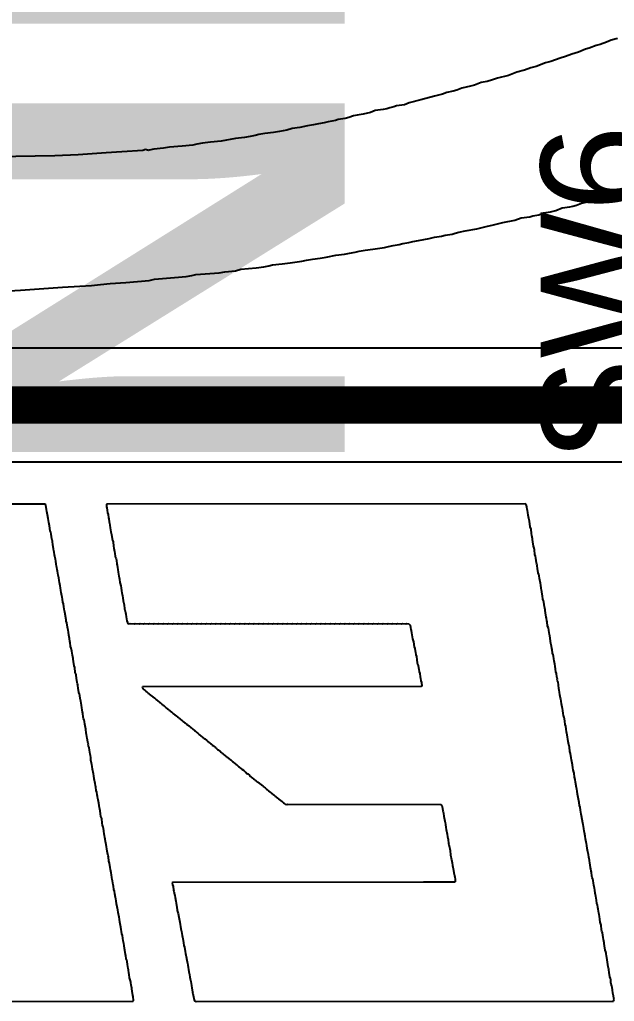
# Model space of a CAD drawing. Header units: inches. Extents: x 0 to 5359, y 0 to 5098.
# Drawn here: x 73.99 to 78.06, y 15.63 to 22.35 of the extents above; entities that cross this region are included whole.
import ezdxf

# ---------------------------------------------------------------- set-up
doc = ezdxf.new("R2010")
doc.units = ezdxf.units.IN
for name, color, linetype in [('Bottom Layer', 5, 'Continuous'), ('Bottom Overlay', 54, 'Continuous'), ('Top Overlay', 2, 'Continuous')]:
    doc.layers.add(name, color=color, linetype=linetype)
doc.styles.add('Arial', font='', dxfattribs={"height": 0.2})
doc.styles.add('Arial Black_Bold', font='', dxfattribs={"height": 0.2})
doc.styles.get('Arial').set_extended_font_data('Arial')
doc.styles.get('Arial Black_Bold').set_extended_font_data('Arial Black', bold=True)

msp = doc.modelspace()

# ---------------------------------------------------------------- linework, layer by layer
at = {"layer": 'Bottom Layer'}
for p, q in [((85.8803, 20.0989), (45.2532, 20.0989)), ((45.2532, 19.3219), (85.8678, 19.3219))]:
    msp.add_line(p, q, dxfattribs=at)
msp.add_lwpolyline([(45.2532, 19.7104, 0.254, 0.254, 0), (86.2628, 19.7104, 0.254, 0.254, 0)], format="xyseb", dxfattribs=at)
at = {"layer": 'Bottom Overlay'}
for p, q in [((77.9665, 22.1789), (77.9398, 22.1722)), ((78.0098, 22.1955), (77.9665, 22.1789)), ((78.0431, 22.2088), (78.0098, 22.1955)), ((78.0864, 22.2188), (78.0431, 22.2088)), ((77.7732, 22.1122), (77.7299, 22.0956)), ((77.8199, 22.1255), (77.7732, 22.1122)), ((77.8665, 22.1455), (77.8199, 22.1255)), ((77.8932, 22.1522), (77.8665, 22.1455)), ((77.9398, 22.1722), (77.8932, 22.1522)), ((77.5933, 22.0522), (77.53, 22.0289)), ((77.63, 22.0622), (77.5933, 22.0522)), ((77.6933, 22.0856), (77.63, 22.0622)), ((77.7299, 22.0956), (77.6933, 22.0856)), ((77.3968, 21.9889), (77.3401, 21.9656)), ((77.4501, 22.0023), (77.3968, 21.9889)), ((77.4934, 22.0189), (77.4501, 22.0023)), ((77.53, 22.0289), (77.4934, 22.0189)), ((77.1535, 21.919), (77.1069, 21.899)), ((77.1935, 21.9256), (77.1535, 21.919)), ((77.2302, 21.9356), (77.1935, 21.9256)), ((77.2635, 21.949), (77.2302, 21.9356)), ((77.3401, 21.9656), (77.2635, 21.949)), ((76.917, 21.849), (76.887, 21.839)), ((76.9603, 21.859), (76.917, 21.849)), ((76.9869, 21.8657), (76.9603, 21.859)), ((77.0203, 21.879), (76.9869, 21.8657)), ((77.0802, 21.8923), (77.0203, 21.879)), ((77.1069, 21.899), (77.0802, 21.8923)), ((76.6604, 21.779), (76.6271, 21.7657)), ((76.7404, 21.799), (76.6604, 21.779)), ((76.8337, 21.8257), (76.7404, 21.799)), ((76.887, 21.839), (76.8337, 21.8257)), ((76.3939, 21.7124), (76.3439, 21.7024)), ((76.4272, 21.7257), (76.3939, 21.7124)), ((76.4805, 21.7324), (76.4272, 21.7257)), ((76.5072, 21.7391), (76.4805, 21.7324)), ((76.5272, 21.7457), (76.5072, 21.7391)), ((76.5538, 21.7524), (76.5272, 21.7457)), ((76.5738, 21.7591), (76.5538, 21.7524)), ((76.6271, 21.7657), (76.5738, 21.7591)), ((76.0774, 21.6424), (76.0374, 21.6358)), ((76.104, 21.6491), (76.0774, 21.6424)), ((76.154, 21.6591), (76.104, 21.6491)), ((76.174, 21.6658), (76.154, 21.6591)), ((76.2206, 21.6724), (76.174, 21.6658)), ((76.2473, 21.6791), (76.2206, 21.6724)), ((76.2773, 21.6891), (76.2473, 21.6791)), ((76.3039, 21.6957), (76.2773, 21.6891)), ((76.3439, 21.7024), (76.3039, 21.6957)), ((75.7309, 21.5758), (75.6709, 21.5691)), ((75.7708, 21.5825), (75.7309, 21.5758)), ((75.8208, 21.5925), (75.7708, 21.5825)), ((75.8575, 21.6025), (75.8208, 21.5925)), ((75.9108, 21.6091), (75.8575, 21.6025)), ((75.9641, 21.6224), (75.9108, 21.6091)), ((76.0041, 21.6291), (75.9641, 21.6224)), ((76.0374, 21.6358), (76.0041, 21.6291)), ((75.2977, 21.5092), (75.2444, 21.5025)), ((75.371, 21.5158), (75.2977, 21.5092)), ((75.471, 21.5358), (75.371, 21.5158)), ((75.531, 21.5425), (75.471, 21.5358)), ((75.5709, 21.5491), (75.531, 21.5425)), ((75.6043, 21.5558), (75.5709, 21.5491)), ((75.6309, 21.5625), (75.6043, 21.5558)), ((75.6709, 21.5691), (75.6309, 21.5625)), ((74.6913, 21.4425), (74.5847, 21.4359)), ((74.8346, 21.4525), (74.6913, 21.4425)), ((74.8546, 21.4592), (74.8346, 21.4525)), ((74.8746, 21.4525), (74.8546, 21.4592)), ((74.8779, 21.4559), (74.8746, 21.4525)), ((74.9112, 21.4625), (74.8779, 21.4559)), ((74.9779, 21.4692), (74.9112, 21.4625)), ((75.0179, 21.4758), (74.9779, 21.4692)), ((75.1045, 21.4825), (75.0179, 21.4758)), ((75.1778, 21.4892), (75.1045, 21.4825)), ((75.2044, 21.4958), (75.1778, 21.4892)), ((75.2444, 21.5025), (75.2044, 21.4958)), ((74.2316, 21.4159), (73.7718, 21.4092)), ((74.3915, 21.4225), (74.2316, 21.4159)), ((74.5847, 21.4359), (74.3915, 21.4225)), ((77.8399, 21.0927), (77.9232, 21.1094)), ((77.9232, 21.1094), (77.9532, 21.1193)), ((77.9532, 21.1193), (77.9798, 21.126)), ((77.9798, 21.126), (78.0198, 21.1327)), ((78.0198, 21.1327), (78.0664, 21.1527)), ((77.6266, 21.0327), (77.6633, 21.0427)), ((77.6633, 21.0427), (77.7066, 21.0594)), ((77.7066, 21.0594), (77.7599, 21.066)), ((77.7599, 21.066), (77.7799, 21.0727)), ((77.7799, 21.0727), (77.8066, 21.0794)), ((77.8066, 21.0794), (77.8399, 21.0927)), ((77.3001, 20.9594), (77.3834, 20.9761)), ((77.3834, 20.9761), (77.4267, 20.9927)), ((77.4267, 20.9927), (77.4867, 20.9994)), ((77.4867, 20.9994), (77.5067, 21.0061)), ((77.5067, 21.0061), (77.5467, 21.0127)), ((77.5467, 21.0127), (77.58, 21.0261)), ((77.58, 21.0261), (77.6266, 21.0327)), ((77.0003, 20.8928), (77.0436, 20.9028)), ((77.0436, 20.9028), (77.1235, 20.9161)), ((77.1235, 20.9161), (77.1502, 20.9228)), ((77.1502, 20.9228), (77.1869, 20.9328)), ((77.1869, 20.9328), (77.2368, 20.9428)), ((77.2368, 20.9428), (77.2735, 20.9528)), ((77.2735, 20.9528), (77.3001, 20.9594)), ((76.6838, 20.8295), (76.7237, 20.8361)), ((76.7237, 20.8361), (76.797, 20.8495)), ((76.797, 20.8495), (76.8337, 20.8595)), ((76.8337, 20.8595), (76.8803, 20.8661)), ((76.8803, 20.8661), (76.907, 20.8728)), ((76.907, 20.8728), (76.9536, 20.8795)), ((76.9536, 20.8795), (76.9736, 20.8861)), ((76.9736, 20.8861), (77.0003, 20.8928)), ((76.3173, 20.7628), (76.3572, 20.7695)), ((76.3572, 20.7695), (76.4105, 20.7762)), ((76.4105, 20.7762), (76.4905, 20.7895)), ((76.4905, 20.7895), (76.5172, 20.7962)), ((76.5172, 20.7962), (76.5505, 20.8028)), ((76.5505, 20.8028), (76.5905, 20.8095)), ((76.5905, 20.8095), (76.6171, 20.8162)), ((76.6171, 20.8162), (76.6571, 20.8228)), ((76.6571, 20.8228), (76.6838, 20.8295)), ((75.9241, 20.6962), (75.9574, 20.7029)), ((75.9574, 20.7029), (75.9974, 20.7095)), ((75.9974, 20.7095), (76.0507, 20.7162)), ((76.0507, 20.7162), (76.0907, 20.7229)), ((76.0907, 20.7229), (76.1573, 20.7362)), ((76.1573, 20.7362), (76.2173, 20.7429)), ((76.2173, 20.7429), (76.2506, 20.7495)), ((76.2506, 20.7495), (76.2906, 20.7562)), ((76.2906, 20.7562), (76.3173, 20.7628)), ((75.471, 20.6296), (75.5076, 20.6396)), ((75.5076, 20.6396), (75.6109, 20.6496)), ((75.6109, 20.6496), (75.6642, 20.6562)), ((75.6642, 20.6562), (75.6975, 20.6629)), ((75.6975, 20.6629), (75.7242, 20.6696)), ((75.7242, 20.6696), (75.7908, 20.6762)), ((75.7908, 20.6762), (75.8441, 20.6829)), ((75.8441, 20.6829), (75.9241, 20.6962)), ((74.8779, 20.5629), (74.9146, 20.5729)), ((74.9146, 20.5729), (75.0512, 20.5829)), ((75.0512, 20.5829), (75.1311, 20.5896)), ((75.1311, 20.5896), (75.1711, 20.5963)), ((75.1711, 20.5963), (75.1978, 20.6029)), ((75.1978, 20.6029), (75.3577, 20.6162)), ((75.3577, 20.6162), (75.3977, 20.6229)), ((75.3977, 20.6229), (75.471, 20.6296)), ((73.9983, 20.4963), (74.2849, 20.5163)), ((74.2849, 20.5163), (74.4048, 20.523)), ((74.4048, 20.523), (74.4848, 20.5296)), ((74.4848, 20.5296), (74.5447, 20.5363)), ((74.5447, 20.5363), (74.6114, 20.5429)), ((74.6114, 20.5429), (74.718, 20.5496)), ((74.718, 20.5496), (74.8779, 20.5629)), ((73.8784, 20.4896), (73.9983, 20.4963)), ((74.1663, 19.0318), (73.2397, 19.0329)), ((74.1719, 19.0239), (74.1663, 19.0318)), ((74.1765, 18.9944), (74.1719, 19.0239)), ((74.5871, 19.0307), (74.5859, 19.0137)), ((77.4565, 19.0329), (74.5871, 19.0307)), ((77.4599, 19.0295), (77.4565, 19.0329)), ((77.4633, 19.0216), (77.4599, 19.0295)), ((77.4656, 19.0103), (77.4633, 19.0216)), ((74.1787, 18.9808), (74.1765, 18.9944)), ((74.1833, 18.9581), (74.1787, 18.9808)), ((74.1867, 18.9343), (74.1833, 18.9581)), ((74.5859, 19.0137), (74.5882, 19.0069)), ((74.5882, 19.0069), (74.5905, 18.991)), ((74.5905, 18.991), (74.5927, 18.9728)), ((74.5927, 18.9728), (74.5973, 18.9615)), ((74.5973, 18.9615), (74.5995, 18.9388)), ((77.4679, 18.9966), (77.4656, 19.0103)), ((77.4701, 18.9876), (77.4679, 18.9966)), ((77.4724, 18.974), (77.4701, 18.9876)), ((77.4747, 18.9558), (77.4724, 18.974)), ((77.4781, 18.9343), (77.4747, 18.9558)), ((74.1912, 18.9071), (74.1867, 18.9343)), ((74.1946, 18.8946), (74.1912, 18.9071)), ((74.1969, 18.8832), (74.1946, 18.8946)), ((74.5995, 18.9388), (74.6018, 18.932)), ((74.6018, 18.932), (74.6052, 18.9105)), ((74.6052, 18.9105), (74.6075, 18.9014)), ((74.6075, 18.9014), (74.6097, 18.8878)), ((74.6097, 18.8878), (74.612, 18.8696)), ((77.4837, 18.915), (77.4781, 18.9343)), ((77.4871, 18.8776), (77.4837, 18.915)), ((74.2003, 18.8503), (74.1969, 18.8832)), ((74.2048, 18.839), (74.2003, 18.8503)), ((74.2071, 18.8254), (74.2048, 18.839)), ((74.2116, 18.7936), (74.2071, 18.8254)), ((74.612, 18.8696), (74.6165, 18.8424)), ((74.6165, 18.8424), (74.6211, 18.8243)), ((74.6211, 18.8243), (74.6245, 18.7936)), ((77.4939, 18.8617), (77.4871, 18.8776)), ((77.4973, 18.8311), (77.4939, 18.8617)), ((77.4996, 18.8175), (77.4973, 18.8311)), ((77.5041, 18.7948), (77.4996, 18.8175)), ((74.2139, 18.7846), (74.2116, 18.7936)), ((74.2162, 18.7778), (74.2139, 18.7846)), ((74.2184, 18.7505), (74.2162, 18.7778)), ((74.2207, 18.7415), (74.2184, 18.7505)), ((74.6245, 18.7936), (74.6267, 18.7846)), ((74.6267, 18.7846), (74.6313, 18.7732)), ((74.6313, 18.7732), (74.6347, 18.7449)), ((77.5075, 18.7687), (77.5041, 18.7948)), ((77.5098, 18.7596), (77.5075, 18.7687)), ((77.5121, 18.7437), (77.5098, 18.7596)), ((74.223, 18.7256), (74.2207, 18.7415)), ((74.2264, 18.7131), (74.223, 18.7256)), ((74.2287, 18.704), (74.2264, 18.7131)), ((74.2309, 18.6859), (74.2287, 18.704)), ((74.2332, 18.6745), (74.2309, 18.6859)), ((74.6347, 18.7449), (74.637, 18.7313)), ((74.637, 18.7313), (74.6415, 18.7086)), ((74.6415, 18.7086), (74.6438, 18.695)), ((74.6438, 18.695), (74.646, 18.6768)), ((77.5155, 18.7313), (77.5121, 18.7437)), ((77.5178, 18.7199), (77.5155, 18.7313)), ((77.5212, 18.687), (77.5178, 18.7199)), ((77.5257, 18.6757), (77.5212, 18.687)), ((74.2355, 18.6655), (74.2332, 18.6745)), ((74.2377, 18.6541), (74.2355, 18.6655)), ((74.24, 18.6405), (74.2377, 18.6541)), ((74.2423, 18.6201), (74.24, 18.6405)), ((74.2445, 18.6065), (74.2423, 18.6201)), ((74.646, 18.6768), (74.6483, 18.6677)), ((74.6483, 18.6677), (74.6517, 18.6575)), ((74.6517, 18.6575), (74.654, 18.6485)), ((74.654, 18.6485), (74.6562, 18.6212)), ((74.6562, 18.6212), (74.6585, 18.6144)), ((77.528, 18.6621), (77.5257, 18.6757)), ((77.5325, 18.6303), (77.528, 18.6621)), ((77.5348, 18.6212), (77.5325, 18.6303)), ((77.537, 18.6144), (77.5348, 18.6212)), ((74.2468, 18.5974), (74.2445, 18.6065)), ((74.2491, 18.5838), (74.2468, 18.5974)), ((74.2513, 18.5725), (74.2491, 18.5838)), ((74.2547, 18.5464), (74.2513, 18.5725)), ((74.6585, 18.6144), (74.6619, 18.5974)), ((74.6619, 18.5974), (74.6642, 18.5838)), ((74.6642, 18.5838), (74.6664, 18.5657)), ((74.6664, 18.5657), (74.671, 18.5384)), ((77.5393, 18.5872), (77.537, 18.6144)), ((77.5416, 18.5781), (77.5393, 18.5872)), ((77.5438, 18.5623), (77.5416, 18.5781)), ((77.5472, 18.5498), (77.5438, 18.5623)), ((77.5495, 18.5407), (77.5472, 18.5498)), ((74.2581, 18.5362), (74.2547, 18.5464)), ((74.2604, 18.5271), (74.2581, 18.5362)), ((74.2627, 18.509), (74.2604, 18.5271)), ((74.2649, 18.4953), (74.2627, 18.509)), ((74.2695, 18.4727), (74.2649, 18.4953)), ((74.671, 18.5384), (74.6733, 18.5294)), ((74.6733, 18.5294), (74.6755, 18.518)), ((74.6755, 18.518), (74.6789, 18.4965)), ((74.6789, 18.4965), (74.6812, 18.4897)), ((74.6812, 18.4897), (74.6846, 18.4727)), ((77.5518, 18.5226), (77.5495, 18.5407)), ((77.5541, 18.5112), (77.5518, 18.5226)), ((77.5563, 18.5022), (77.5541, 18.5112)), ((77.5586, 18.4908), (77.5563, 18.5022)), ((77.5609, 18.4772), (77.5586, 18.4908)), ((74.2718, 18.4591), (74.2695, 18.4727)), ((74.274, 18.4409), (74.2718, 18.4591)), ((74.2763, 18.4273), (74.274, 18.4409)), ((74.2808, 18.4046), (74.2763, 18.4273)), ((74.6846, 18.4727), (74.6869, 18.4591)), ((74.6869, 18.4591), (74.6891, 18.4386)), ((74.6891, 18.4386), (74.6914, 18.425)), ((74.6914, 18.425), (74.6937, 18.416)), ((74.6937, 18.416), (74.6959, 18.4046)), ((77.5631, 18.4568), (77.5609, 18.4772)), ((77.5654, 18.4432), (77.5631, 18.4568)), ((77.5677, 18.4341), (77.5654, 18.4432)), ((77.5711, 18.4126), (77.5677, 18.4341)), ((74.2831, 18.3955), (74.2808, 18.4046)), ((74.2854, 18.3819), (74.2831, 18.3955)), ((74.2876, 18.3615), (74.2854, 18.3819)), ((74.2922, 18.3502), (74.2876, 18.3615)), ((74.2944, 18.3298), (74.2922, 18.3502)), ((74.6959, 18.4046), (74.6982, 18.391)), ((74.6982, 18.391), (74.7005, 18.3706)), ((74.7005, 18.3706), (74.7027, 18.3615)), ((74.7027, 18.3615), (74.7061, 18.3513)), ((74.7061, 18.3513), (74.7084, 18.3422)), ((77.5733, 18.4035), (77.5711, 18.4126)), ((77.5756, 18.3808), (77.5733, 18.4035)), ((77.5801, 18.3695), (77.5756, 18.3808)), ((77.5824, 18.3604), (77.5801, 18.3695)), ((77.5858, 18.3298), (77.5824, 18.3604)), ((74.299, 18.3025), (74.2944, 18.3298)), ((74.3012, 18.2935), (74.299, 18.3025)), ((74.3092, 18.2402), (74.3012, 18.2935)), ((74.7084, 18.3422), (74.7107, 18.315)), ((74.7107, 18.315), (74.7129, 18.3082)), ((74.7129, 18.3082), (74.7164, 18.2912)), ((74.7164, 18.2912), (74.7186, 18.2776)), ((77.5881, 18.3207), (77.5858, 18.3298)), ((77.5903, 18.3093), (77.5881, 18.3207)), ((77.5937, 18.2833), (77.5903, 18.3093)), ((77.596, 18.2742), (77.5937, 18.2833)), ((74.3114, 18.2311), (74.3092, 18.2402)), ((74.3149, 18.2186), (74.3114, 18.2311)), ((74.3194, 18.1891), (74.3149, 18.2186)), ((74.7186, 18.2776), (74.7209, 18.2594)), ((74.7209, 18.2594), (74.7254, 18.2322)), ((74.7254, 18.2322), (74.73, 18.2209)), ((74.73, 18.2209), (74.7345, 18.2141)), ((74.7345, 18.2141), (74.7413, 18.2118)), ((74.7413, 18.2118), (74.7481, 18.2141)), ((74.7481, 18.2141), (74.7753, 18.2118)), ((74.7753, 18.2118), (74.7821, 18.2141)), ((74.7821, 18.2141), (74.8093, 18.2118)), ((74.8093, 18.2118), (74.8162, 18.2141)), ((74.8162, 18.2141), (74.8411, 18.2118)), ((74.8411, 18.2118), (74.8479, 18.2141)), ((74.8479, 18.2141), (74.8751, 18.2118)), ((74.8751, 18.2118), (74.8819, 18.2141)), ((74.8819, 18.2141), (74.9069, 18.2118)), ((74.9069, 18.2118), (74.9137, 18.2141)), ((74.9137, 18.2141), (74.9386, 18.2118)), ((74.9386, 18.2118), (74.9455, 18.2141)), ((74.9455, 18.2141), (74.9727, 18.2118)), ((74.9727, 18.2118), (74.9795, 18.2141)), ((74.9795, 18.2141), (75.0044, 18.2118)), ((75.0044, 18.2118), (75.0112, 18.2141)), ((75.0112, 18.2141), (75.0385, 18.2118)), ((75.0385, 18.2118), (75.0453, 18.2141)), ((75.0453, 18.2141), (75.0702, 18.2118)), ((75.0702, 18.2118), (75.077, 18.2141)), ((75.077, 18.2141), (75.102, 18.2118)), ((75.102, 18.2118), (75.1088, 18.2141)), ((75.1088, 18.2141), (75.136, 18.2118)), ((75.136, 18.2118), (75.1428, 18.2141)), ((75.1428, 18.2141), (75.1677, 18.2118)), ((75.1677, 18.2118), (75.1746, 18.2141)), ((75.1746, 18.2141), (75.2018, 18.2118)), ((75.2018, 18.2118), (75.2086, 18.2141)), ((75.2086, 18.2141), (75.2335, 18.2118)), ((75.2335, 18.2118), (75.2403, 18.2141)), ((75.2403, 18.2141), (75.2653, 18.2118)), ((75.2653, 18.2118), (75.2721, 18.2141)), ((75.2721, 18.2141), (75.2993, 18.2118)), ((75.2993, 18.2118), (75.3061, 18.2141)), ((75.3061, 18.2141), (75.3311, 18.2118)), ((75.3311, 18.2118), (75.3379, 18.2141)), ((75.3379, 18.2141), (75.3651, 18.2118)), ((75.3651, 18.2118), (75.3719, 18.2141)), ((75.3719, 18.2141), (75.3969, 18.2118)), ((75.3969, 18.2118), (75.4037, 18.2141)), ((75.4037, 18.2141), (75.4286, 18.2118)), ((75.4286, 18.2118), (75.4354, 18.2141)), ((75.4354, 18.2141), (75.4626, 18.2118)), ((75.4626, 18.2118), (75.4694, 18.2141)), ((75.4694, 18.2141), (75.4944, 18.2118)), ((75.4944, 18.2118), (75.5012, 18.2141)), ((75.5012, 18.2141), (75.5284, 18.2118)), ((75.5284, 18.2118), (75.5352, 18.2141)), ((75.5352, 18.2141), (75.5602, 18.2118)), ((75.5602, 18.2118), (75.567, 18.2141)), ((75.567, 18.2141), (75.5919, 18.2118)), ((75.5919, 18.2118), (75.5987, 18.2141)), ((75.5987, 18.2141), (75.626, 18.2118)), ((75.626, 18.2118), (75.6328, 18.2141)), ((75.6328, 18.2141), (75.6577, 18.2118)), ((75.6577, 18.2118), (75.6645, 18.2141)), ((75.6645, 18.2141), (75.6917, 18.2118)), ((75.6917, 18.2118), (75.6985, 18.2141)), ((75.6985, 18.2141), (75.7235, 18.2118)), ((75.7235, 18.2118), (75.7303, 18.2141)), ((75.7303, 18.2141), (75.7553, 18.2118)), ((75.7553, 18.2118), (75.7621, 18.2141)), ((75.7621, 18.2141), (75.7893, 18.2118)), ((75.7893, 18.2118), (75.7961, 18.2141)), ((75.7961, 18.2141), (75.821, 18.2118)), ((75.821, 18.2118), (75.8278, 18.2141)), ((75.8278, 18.2141), (75.8551, 18.2118)), ((75.8551, 18.2118), (75.8619, 18.2141)), ((75.8619, 18.2141), (75.8868, 18.2118)), ((75.8868, 18.2118), (75.8936, 18.2141)), ((75.8936, 18.2141), (75.9186, 18.2118)), ((75.9186, 18.2118), (75.9254, 18.2141)), ((75.9254, 18.2141), (75.9526, 18.2118)), ((75.9526, 18.2118), (75.9594, 18.2141)), ((75.9594, 18.2141), (75.9844, 18.2118)), ((75.9844, 18.2118), (75.9912, 18.2141)), ((75.9912, 18.2141), (76.0184, 18.2118)), ((76.0184, 18.2118), (76.0252, 18.2141)), ((76.0252, 18.2141), (76.0501, 18.2118)), ((76.0501, 18.2118), (76.0569, 18.2141)), ((76.0569, 18.2141), (76.0819, 18.2118)), ((76.0819, 18.2118), (76.0887, 18.2141)), ((76.0887, 18.2141), (76.1159, 18.2118)), ((76.1159, 18.2118), (76.1227, 18.2141)), ((76.1227, 18.2141), (76.1477, 18.2118)), ((76.1477, 18.2118), (76.1545, 18.2141)), ((76.1545, 18.2141), (76.1817, 18.2118)), ((76.1817, 18.2118), (76.1885, 18.2141)), ((76.1885, 18.2141), (76.2135, 18.2118)), ((76.2135, 18.2118), (76.2203, 18.2141)), ((76.2203, 18.2141), (76.2452, 18.2118)), ((76.2452, 18.2118), (76.252, 18.2141)), ((76.252, 18.2141), (76.2792, 18.2118)), ((76.2792, 18.2118), (76.286, 18.2141)), ((76.286, 18.2141), (76.311, 18.2118)), ((76.311, 18.2118), (76.3178, 18.2141)), ((76.3178, 18.2141), (76.345, 18.2118)), ((76.345, 18.2118), (76.3518, 18.2141)), ((76.3518, 18.2141), (76.3768, 18.2118)), ((76.3768, 18.2118), (76.3836, 18.2141)), ((76.3836, 18.2141), (76.4085, 18.2118)), ((76.4085, 18.2118), (76.4153, 18.2141)), ((76.4153, 18.2141), (76.4426, 18.2118)), ((76.4426, 18.2118), (76.4494, 18.2141)), ((76.4494, 18.2141), (76.4743, 18.2118)), ((76.4743, 18.2118), (76.4811, 18.2141)), ((76.4811, 18.2141), (76.5083, 18.2118)), ((76.5083, 18.2118), (76.5151, 18.2141)), ((76.5151, 18.2141), (76.5401, 18.2118)), ((76.5401, 18.2118), (76.5469, 18.2141)), ((76.5469, 18.2141), (76.5719, 18.2118)), ((76.5719, 18.2118), (76.5787, 18.2141)), ((76.5787, 18.2141), (76.6059, 18.2118)), ((76.6059, 18.2118), (76.6127, 18.2141)), ((76.6127, 18.2141), (76.6376, 18.2118)), ((76.6376, 18.2118), (76.6444, 18.2141)), ((76.6444, 18.2141), (76.6581, 18.2118)), ((77.5983, 18.2583), (77.596, 18.2742)), ((77.6006, 18.2515), (77.5983, 18.2583)), ((77.6028, 18.2334), (77.6006, 18.2515)), ((77.6051, 18.2265), (77.6028, 18.2334)), ((77.6074, 18.1971), (77.6051, 18.2265)), ((74.3217, 18.1778), (74.3194, 18.1891)), ((74.3239, 18.1687), (74.3217, 18.1778)), ((74.3262, 18.1551), (74.3239, 18.1687)), ((74.3285, 18.1347), (74.3262, 18.1551)), ((76.6581, 18.2118), (76.666, 18.2039)), ((76.666, 18.2039), (76.6683, 18.188)), ((76.6683, 18.188), (76.6705, 18.1744)), ((76.6705, 18.1744), (76.6728, 18.1676)), ((76.6728, 18.1676), (76.6762, 18.1506)), ((76.6762, 18.1506), (76.683, 18.1097)), ((77.613, 18.1846), (77.6074, 18.1971)), ((77.6153, 18.1664), (77.613, 18.1846)), ((77.6198, 18.1392), (77.6153, 18.1664)), ((74.333, 18.112), (74.3285, 18.1347)), ((74.3364, 18.0927), (74.333, 18.112)), ((74.3387, 18.0859), (74.3364, 18.0927)), ((74.3409, 18.0564), (74.3387, 18.0859)), ((76.683, 18.1097), (76.6864, 18.0973)), ((76.6864, 18.0973), (76.6887, 18.0882)), ((76.6887, 18.0882), (76.6943, 18.0553)), ((77.6221, 18.1301), (77.6198, 18.1392)), ((77.63, 18.0768), (77.6221, 18.1301)), ((74.3455, 18.0451), (74.3409, 18.0564)), ((74.3489, 18.0258), (74.3455, 18.0451)), ((74.3534, 17.9986), (74.3489, 18.0258)), ((76.6943, 18.0553), (76.6977, 18.0428)), ((76.6977, 18.0428), (76.7, 18.0269)), ((76.7, 18.0269), (76.7023, 18.0179)), ((76.7023, 18.0179), (76.7046, 17.9997)), ((77.6346, 18.0587), (77.63, 18.0768)), ((77.6368, 18.0428), (77.6346, 18.0587)), ((77.6391, 18.036), (77.6368, 18.0428)), ((77.6414, 18.0111), (77.6391, 18.036)), ((77.6448, 18.0008), (77.6414, 18.0111)), ((74.358, 17.9759), (74.3534, 17.9986)), ((74.3614, 17.9498), (74.358, 17.9759)), ((74.3636, 17.9407), (74.3614, 17.9498)), ((76.7046, 17.9997), (76.7091, 17.9884)), ((76.7091, 17.9884), (76.7125, 17.9668)), ((76.7125, 17.9668), (76.7148, 17.9464)), ((76.7148, 17.9464), (76.717, 17.9373)), ((77.6471, 17.9918), (77.6448, 18.0008)), ((77.6493, 17.9736), (77.6471, 17.9918)), ((77.6516, 17.96), (77.6493, 17.9736)), ((77.6561, 17.9373), (77.6516, 17.96)), ((74.3659, 17.9249), (74.3636, 17.9407)), ((74.3704, 17.9135), (74.3659, 17.9249)), ((74.3727, 17.8795), (74.3704, 17.9135)), ((74.3784, 17.8647), (74.3727, 17.8795)), ((76.717, 17.9373), (76.7204, 17.9271)), ((76.7204, 17.9271), (76.7227, 17.9112)), ((76.7227, 17.9112), (76.725, 17.9022)), ((76.725, 17.9022), (76.7272, 17.884)), ((76.7272, 17.884), (76.7318, 17.8727)), ((77.6584, 17.9237), (77.6561, 17.9373)), ((77.6607, 17.9033), (77.6584, 17.9237)), ((77.6641, 17.884), (77.6607, 17.9033)), ((77.6686, 17.8727), (77.6641, 17.884)), ((74.3818, 17.8364), (74.3784, 17.8647)), ((74.384, 17.8273), (74.3818, 17.8364)), ((74.3863, 17.8114), (74.384, 17.8273)), ((74.3886, 17.8024), (74.3863, 17.8114)), ((76.7318, 17.8727), (76.734, 17.85)), ((76.734, 17.85), (76.7363, 17.8409)), ((76.7363, 17.8409), (76.7397, 17.8216)), ((76.7397, 17.8216), (76.7431, 17.8114)), ((76.7431, 17.8114), (76.7454, 17.7865)), ((77.6709, 17.85), (77.6686, 17.8727)), ((77.6731, 17.8409), (77.6709, 17.85)), ((77.6754, 17.8341), (77.6731, 17.8409)), ((77.6731, 17.8273), (77.6754, 17.8341)), ((77.6788, 17.8126), (77.6731, 17.8273)), ((77.6811, 17.7944), (77.6788, 17.8126)), ((74.3908, 17.7956), (74.3886, 17.8024)), ((74.3931, 17.7683), (74.3908, 17.7956)), ((74.3954, 17.7593), (74.3931, 17.7683)), ((74.3976, 17.7434), (74.3954, 17.7593)), ((74.401, 17.7309), (74.3976, 17.7434)), ((74.832, 17.7808), (74.8309, 17.7751)), ((74.8309, 17.7751), (74.8354, 17.7706)), ((76.742, 17.7831), (74.832, 17.7808)), ((74.8354, 17.7706), (74.8377, 17.7661)), ((74.8377, 17.7661), (74.8513, 17.757)), ((74.8513, 17.757), (74.857, 17.7513)), ((74.857, 17.7513), (74.8615, 17.7491)), ((74.8615, 17.7491), (74.8729, 17.7377)), ((76.7454, 17.7865), (76.742, 17.7831)), ((77.6856, 17.7672), (77.6811, 17.7944)), ((77.6879, 17.7581), (77.6856, 17.7672)), ((77.6901, 17.7445), (77.6879, 17.7581)), ((77.6924, 17.7264), (77.6901, 17.7445)), ((74.4033, 17.7218), (74.401, 17.7309)), ((74.4056, 17.7014), (74.4033, 17.7218)), ((74.4101, 17.6833), (74.4056, 17.7014)), ((74.4147, 17.6561), (74.4101, 17.6833)), ((74.8729, 17.7377), (74.8774, 17.7355)), ((74.8774, 17.7355), (74.8842, 17.7286)), ((74.8842, 17.7286), (74.8887, 17.7264)), ((74.8887, 17.7264), (74.8933, 17.7218)), ((74.8933, 17.7218), (74.8978, 17.7196)), ((74.8978, 17.7196), (74.9024, 17.715)), ((74.9024, 17.715), (74.9069, 17.7128)), ((74.9069, 17.7128), (74.9114, 17.7082)), ((74.9114, 17.7082), (74.916, 17.706)), ((74.916, 17.706), (74.9273, 17.6946)), ((74.9273, 17.6946), (74.9318, 17.6924)), ((74.9318, 17.6924), (74.9386, 17.6855)), ((74.9386, 17.6855), (74.9432, 17.6833)), ((74.9432, 17.6833), (74.95, 17.6765)), ((74.95, 17.6765), (74.9545, 17.6742)), ((77.6958, 17.7048), (77.6924, 17.7264)), ((77.6981, 17.6958), (77.6958, 17.7048)), ((77.7015, 17.6833), (77.6981, 17.6958)), ((77.7038, 17.6651), (77.7015, 17.6833)), ((74.4169, 17.6379), (74.4147, 17.6561)), ((74.4192, 17.6243), (74.4169, 17.6379)), ((74.4226, 17.6073), (74.4192, 17.6243)), ((74.9545, 17.6742), (74.9659, 17.6629)), ((74.9659, 17.6629), (74.9704, 17.6606)), ((74.9704, 17.6606), (74.9749, 17.6561)), ((74.9749, 17.6561), (74.9795, 17.6538)), ((74.9795, 17.6538), (74.9954, 17.6379)), ((74.9954, 17.6379), (74.9999, 17.6356)), ((74.9999, 17.6356), (75.0044, 17.6311)), ((75.0044, 17.6311), (75.009, 17.6288)), ((75.009, 17.6288), (75.0158, 17.622)), ((75.0158, 17.622), (75.0203, 17.6198)), ((75.0203, 17.6198), (75.0271, 17.613)), ((75.0271, 17.613), (75.0316, 17.6107)), ((75.0316, 17.6107), (75.043, 17.5994)), ((77.7083, 17.6424), (77.7038, 17.6651)), ((77.7106, 17.6334), (77.7083, 17.6424)), ((77.7128, 17.6198), (77.7106, 17.6334)), ((77.7151, 17.5994), (77.7128, 17.6198)), ((74.4249, 17.6005), (74.4226, 17.6073)), ((74.4271, 17.5733), (74.4249, 17.6005)), ((74.4294, 17.5642), (74.4271, 17.5733)), ((74.4328, 17.554), (74.4294, 17.5642)), ((74.4351, 17.5449), (74.4328, 17.554)), ((74.4373, 17.5268), (74.4351, 17.5449)), ((75.043, 17.5994), (75.0475, 17.5971)), ((75.0475, 17.5971), (75.0521, 17.5925)), ((75.0521, 17.5925), (75.0566, 17.5903)), ((75.0566, 17.5903), (75.0611, 17.5857)), ((75.0611, 17.5857), (75.0657, 17.5835)), ((75.0657, 17.5835), (75.0725, 17.5767)), ((75.0725, 17.5767), (75.077, 17.5744)), ((75.077, 17.5744), (75.0838, 17.5676)), ((75.0838, 17.5676), (75.0884, 17.5653)), ((75.0884, 17.5653), (75.0974, 17.5563)), ((75.0974, 17.5563), (75.102, 17.554)), ((75.102, 17.554), (75.111, 17.5449)), ((75.111, 17.5449), (75.1156, 17.5426)), ((75.1156, 17.5426), (75.1201, 17.5381)), ((77.7174, 17.5857), (77.7151, 17.5994)), ((77.7208, 17.571), (77.7174, 17.5857)), ((77.723, 17.5619), (77.7208, 17.571)), ((77.7253, 17.546), (77.723, 17.5619)), ((77.7276, 17.5234), (77.7253, 17.546)), ((74.4396, 17.5132), (74.4373, 17.5268)), ((74.4441, 17.4905), (74.4396, 17.5132)), ((74.4475, 17.4644), (74.4441, 17.4905)), ((75.1201, 17.5381), (75.1247, 17.5358)), ((75.1247, 17.5358), (75.1292, 17.5313)), ((75.1292, 17.5313), (75.1326, 17.5302)), ((75.1326, 17.5302), (75.1349, 17.5256)), ((75.1349, 17.5256), (75.1383, 17.5222)), ((75.1383, 17.5222), (75.1428, 17.52)), ((75.1428, 17.52), (75.1496, 17.5132)), ((75.1496, 17.5132), (75.1541, 17.5109)), ((75.1541, 17.5109), (75.1609, 17.5041)), ((75.1609, 17.5041), (75.1655, 17.5018)), ((75.1655, 17.5018), (75.178, 17.4916)), ((75.178, 17.4916), (75.1882, 17.4814)), ((75.1882, 17.4814), (75.1927, 17.4791)), ((75.1927, 17.4791), (75.2052, 17.4689)), ((77.7321, 17.512), (77.7276, 17.5234)), ((77.7355, 17.4905), (77.7321, 17.512)), ((77.7378, 17.4723), (77.7355, 17.4905)), ((74.4498, 17.4553), (74.4475, 17.4644)), ((74.4544, 17.4281), (74.4498, 17.4553)), ((74.4566, 17.419), (74.4544, 17.4281)), ((74.4589, 17.4031), (74.4566, 17.419)), ((75.2052, 17.4689), (75.2131, 17.4632)), ((75.2131, 17.4632), (75.2222, 17.4542)), ((75.2222, 17.4542), (75.2267, 17.4519)), ((75.2267, 17.4519), (75.2335, 17.4451)), ((75.2335, 17.4451), (75.2381, 17.4428)), ((75.2381, 17.4428), (75.2449, 17.436)), ((75.2449, 17.436), (75.2494, 17.4338)), ((75.2494, 17.4338), (75.2562, 17.427)), ((75.2562, 17.427), (75.2608, 17.4247)), ((75.2608, 17.4247), (75.2732, 17.4145)), ((75.2732, 17.4145), (75.2789, 17.4088)), ((75.2789, 17.4088), (75.2834, 17.4065)), ((75.2834, 17.4065), (75.288, 17.402)), ((77.7401, 17.461), (77.7378, 17.4723)), ((77.7423, 17.4519), (77.7401, 17.461)), ((77.7491, 17.4065), (77.7423, 17.4519)), ((77.7514, 17.3952), (77.7491, 17.4065)), ((74.4612, 17.3941), (74.4589, 17.4031)), ((74.4634, 17.3873), (74.4612, 17.3941)), ((74.4612, 17.3805), (74.4634, 17.3873)), ((74.4668, 17.3657), (74.4612, 17.3805)), ((74.4691, 17.3476), (74.4668, 17.3657)), ((74.4736, 17.3203), (74.4691, 17.3476)), ((75.288, 17.402), (75.2925, 17.3997)), ((75.2925, 17.3997), (75.2993, 17.3929)), ((75.2993, 17.3929), (75.3038, 17.3907)), ((75.3038, 17.3907), (75.3095, 17.385)), ((75.3095, 17.385), (75.3107, 17.3816)), ((75.3107, 17.3816), (75.3152, 17.3793)), ((75.3152, 17.3793), (75.3299, 17.3691)), ((75.3299, 17.3691), (75.3322, 17.3646)), ((75.3322, 17.3646), (75.3401, 17.3589)), ((75.3401, 17.3589), (75.3469, 17.3521)), ((75.3469, 17.3521), (75.3515, 17.3498)), ((75.3515, 17.3498), (75.364, 17.3396)), ((75.364, 17.3396), (75.3674, 17.3362)), ((77.7548, 17.3759), (77.7514, 17.3952)), ((77.7571, 17.3691), (77.7548, 17.3759)), ((77.7593, 17.3396), (77.7571, 17.3691)), ((77.765, 17.3249), (77.7593, 17.3396)), ((74.4759, 17.3113), (74.4736, 17.3203)), ((74.4782, 17.2977), (74.4759, 17.3113)), ((74.4804, 17.2795), (74.4782, 17.2977)), ((74.4838, 17.258), (74.4804, 17.2795)), ((75.3674, 17.3362), (75.3719, 17.334)), ((75.3719, 17.334), (75.3787, 17.3271)), ((75.3787, 17.3271), (75.3832, 17.3249)), ((75.3832, 17.3249), (75.3923, 17.3158)), ((75.3923, 17.3158), (75.3969, 17.3135)), ((75.3969, 17.3135), (75.4037, 17.3067)), ((75.4037, 17.3067), (75.4082, 17.3045)), ((75.4082, 17.3045), (75.4127, 17.2999)), ((75.4127, 17.2999), (75.4173, 17.2977)), ((75.4173, 17.2977), (75.4218, 17.2931)), ((75.4218, 17.2931), (75.4263, 17.2909)), ((75.4263, 17.2909), (75.4331, 17.284)), ((75.4331, 17.284), (75.4377, 17.2818)), ((75.4377, 17.2818), (75.449, 17.2704)), ((77.7695, 17.2954), (77.765, 17.3249)), ((77.7718, 17.2818), (77.7695, 17.2954)), ((77.7786, 17.2478), (77.7718, 17.2818)), ((74.4861, 17.2489), (74.4838, 17.258)), ((74.4895, 17.2364), (74.4861, 17.2489)), ((74.4918, 17.2183), (74.4895, 17.2364)), ((74.4941, 17.2069), (74.4918, 17.2183)), ((74.4963, 17.1979), (74.4941, 17.2069)), ((75.449, 17.2704), (75.4536, 17.2682)), ((75.4536, 17.2682), (75.4604, 17.2614)), ((75.4604, 17.2614), (75.4649, 17.2591)), ((75.4649, 17.2591), (75.4717, 17.2523)), ((75.4717, 17.2523), (75.4762, 17.25)), ((75.4762, 17.25), (75.4899, 17.2364)), ((75.4899, 17.2364), (75.4944, 17.2341)), ((75.4944, 17.2341), (75.5012, 17.2273)), ((75.5012, 17.2273), (75.5057, 17.2251)), ((75.5057, 17.2251), (75.5125, 17.2183)), ((75.5125, 17.2183), (75.5239, 17.2115)), ((75.5239, 17.2115), (75.5375, 17.1979)), ((77.7809, 17.2273), (77.7786, 17.2478)), ((77.7832, 17.2137), (77.7809, 17.2273)), ((77.7866, 17.1967), (77.7832, 17.2137)), ((74.4986, 17.1865), (74.4963, 17.1979)), ((74.5009, 17.1729), (74.4986, 17.1865)), ((74.5031, 17.1525), (74.5009, 17.1729)), ((74.5099, 17.1185), (74.5031, 17.1525)), ((75.5375, 17.1979), (75.542, 17.1956)), ((75.542, 17.1956), (75.5488, 17.1888)), ((75.5488, 17.1888), (75.5534, 17.1865)), ((75.5534, 17.1865), (75.5658, 17.1763)), ((75.5658, 17.1763), (75.5715, 17.1706)), ((75.5715, 17.1706), (75.5761, 17.1684)), ((75.5761, 17.1684), (75.5829, 17.1616)), ((75.5829, 17.1616), (75.5874, 17.1593)), ((75.5874, 17.1593), (75.5942, 17.1525)), ((75.5942, 17.1525), (75.5987, 17.1502)), ((75.5987, 17.1502), (75.6055, 17.1434)), ((75.6055, 17.1434), (75.6101, 17.1411)), ((75.6101, 17.1411), (75.6192, 17.1321)), ((77.7888, 17.1899), (77.7866, 17.1967)), ((77.7911, 17.1627), (77.7888, 17.1899)), ((77.7968, 17.1479), (77.7911, 17.1627)), ((77.799, 17.1298), (77.7968, 17.1479)), ((74.5122, 17.1049), (74.5099, 17.1185)), ((74.5145, 17.0935), (74.5122, 17.1049)), ((74.5167, 17.0708), (74.5145, 17.0935)), ((74.5213, 17.0595), (74.5167, 17.0708)), ((75.6192, 17.1321), (75.6237, 17.1298)), ((75.6237, 17.1298), (75.6305, 17.123)), ((75.6305, 17.123), (75.635, 17.1207)), ((75.635, 17.1207), (75.6396, 17.1162)), ((75.6396, 17.1162), (75.6441, 17.1139)), ((75.6441, 17.1139), (75.6486, 17.1094)), ((75.6486, 17.1094), (75.6532, 17.1071)), ((75.6532, 17.1071), (75.6566, 17.1037)), ((75.6566, 17.1037), (75.6588, 17.0992)), ((75.6588, 17.0992), (75.6725, 17.0901)), ((75.6725, 17.0901), (75.6827, 17.0799)), ((75.6827, 17.0799), (75.6872, 17.0776)), ((75.6872, 17.0776), (75.6963, 17.0686)), ((77.8058, 17.089), (77.799, 17.1298)), ((77.8081, 17.0799), (77.8058, 17.089)), ((77.8104, 17.0663), (77.8081, 17.0799)), ((74.5235, 17.0413), (74.5213, 17.0595)), ((74.5258, 17.03), (74.5235, 17.0413)), ((74.5281, 17.0164), (74.5258, 17.03)), ((74.5303, 17.0073), (74.5281, 17.0164)), ((74.5337, 16.9858), (74.5303, 17.0073)), ((75.6963, 17.0686), (75.7008, 17.0663)), ((75.7008, 17.0663), (75.7053, 17.0618)), ((75.7053, 17.0618), (75.7099, 17.0595)), ((75.7099, 17.0595), (75.7167, 17.0527)), ((75.7167, 17.0527), (75.7212, 17.0504)), ((75.7212, 17.0504), (75.728, 17.0436)), ((75.728, 17.0436), (75.7326, 17.0413)), ((75.7326, 17.0413), (75.7416, 17.0323)), ((75.7416, 17.0323), (75.7462, 17.03)), ((75.7462, 17.03), (75.753, 17.0232)), ((75.753, 17.0232), (75.7575, 17.0209)), ((75.7575, 17.0209), (75.7643, 17.0141)), ((75.7643, 17.0141), (75.7689, 17.0118)), ((75.7689, 17.0118), (75.7734, 17.0073)), ((75.7734, 17.0073), (75.7779, 17.005)), ((75.7779, 17.005), (75.7825, 17.0005)), ((77.8126, 17.0459), (77.8104, 17.0663)), ((77.824, 16.9892), (77.8126, 17.0459)), ((74.5383, 16.954), (74.5337, 16.9858)), ((74.5406, 16.9449), (74.5383, 16.954)), ((74.544, 16.9325), (74.5406, 16.9449)), ((75.7825, 17.0005), (75.787, 16.9982)), ((75.787, 16.9982), (75.7983, 16.9869)), ((75.7983, 16.9869), (75.8029, 16.9846)), ((75.8029, 16.9846), (75.8097, 16.9778)), ((75.8097, 16.9778), (75.821, 16.9756)), ((75.821, 16.9756), (75.8278, 16.9778)), ((75.8278, 16.9778), (76.8781, 16.9756)), ((76.8781, 16.9756), (76.8838, 16.9699)), ((76.8838, 16.9699), (76.8883, 16.9517)), ((76.8883, 16.9517), (76.8906, 16.9313)), ((77.8263, 16.9687), (77.824, 16.9892)), ((77.8308, 16.9574), (77.8263, 16.9687)), ((77.8331, 16.937), (77.8308, 16.9574)), ((77.8376, 16.9098), (77.8331, 16.937)), ((74.5462, 16.912), (74.544, 16.9325)), ((74.5485, 16.8939), (74.5462, 16.912)), ((74.5542, 16.8791), (74.5485, 16.8939)), ((74.5576, 16.8485), (74.5542, 16.8791)), ((76.8906, 16.9313), (76.8928, 16.9245)), ((76.8928, 16.9245), (76.8951, 16.9154)), ((76.8951, 16.9154), (76.8974, 16.8928)), ((76.8974, 16.8928), (76.8996, 16.8837)), ((76.8996, 16.8837), (76.903, 16.8621)), ((77.8399, 16.8984), (77.8376, 16.9098)), ((77.8478, 16.8474), (77.8399, 16.8984)), ((74.5598, 16.8349), (74.5576, 16.8485)), ((74.5632, 16.8202), (74.5598, 16.8349)), ((74.5655, 16.8111), (74.5632, 16.8202)), ((74.5678, 16.7952), (74.5655, 16.8111)), ((76.903, 16.8621), (76.9053, 16.8531)), ((76.9053, 16.8531), (76.9076, 16.8395)), ((76.9076, 16.8395), (76.9098, 16.819)), ((76.9098, 16.819), (76.9121, 16.8054)), ((76.9121, 16.8054), (76.9144, 16.7941)), ((77.8501, 16.8383), (77.8478, 16.8474)), ((77.8535, 16.8258), (77.8501, 16.8383)), ((77.8557, 16.8122), (77.8535, 16.8258)), ((77.858, 16.7941), (77.8557, 16.8122)), ((74.57, 16.7725), (74.5678, 16.7952)), ((74.5723, 16.7635), (74.57, 16.7725)), ((74.5757, 16.751), (74.5723, 16.7635)), ((74.578, 16.7396), (74.5757, 16.751)), ((74.5802, 16.7215), (74.578, 16.7396)), ((76.9144, 16.7941), (76.9166, 16.785)), ((76.9166, 16.785), (76.9189, 16.7737)), ((76.9189, 16.7737), (76.9212, 16.7555)), ((76.9212, 16.7555), (76.9235, 16.7465)), ((76.9235, 16.7465), (76.9269, 16.7362)), ((76.9269, 16.7362), (76.9291, 16.709)), ((77.8603, 16.785), (77.858, 16.7941)), ((77.8648, 16.7601), (77.8603, 16.785)), ((77.8671, 16.7419), (77.8648, 16.7601)), ((77.8694, 16.7283), (77.8671, 16.7419)), ((74.5825, 16.7102), (74.5802, 16.7215)), ((74.5848, 16.7011), (74.5825, 16.7102)), ((74.5916, 16.6557), (74.5848, 16.7011)), ((76.9291, 16.709), (76.9314, 16.7022)), ((76.9314, 16.7022), (76.9348, 16.6807)), ((76.9348, 16.6807), (76.9371, 16.6716)), ((76.9371, 16.6716), (76.9393, 16.6603)), ((77.8716, 16.717), (77.8694, 16.7283)), ((77.8739, 16.7079), (77.8716, 16.717)), ((77.8762, 16.6943), (77.8739, 16.7079)), ((77.8784, 16.6739), (77.8762, 16.6943)), ((77.883, 16.6512), (77.8784, 16.6739)), ((74.5939, 16.6444), (74.5916, 16.6557)), ((74.5973, 16.6251), (74.5939, 16.6444)), ((74.5995, 16.6183), (74.5973, 16.6251)), ((74.6018, 16.5888), (74.5995, 16.6183)), ((76.9393, 16.6603), (76.9427, 16.6296)), ((76.9427, 16.6296), (76.945, 16.6206)), ((76.945, 16.6206), (76.9473, 16.6069)), ((76.9473, 16.6069), (76.9495, 16.6001)), ((76.9495, 16.6001), (76.9529, 16.5763)), ((77.8875, 16.633), (77.883, 16.6512)), ((77.8898, 16.6149), (77.8875, 16.633)), ((77.892, 16.6035), (77.8898, 16.6149)), ((77.8943, 16.5945), (77.892, 16.6035)), ((74.6075, 16.5741), (74.6018, 16.5888)), ((74.612, 16.5446), (74.6075, 16.5741)), ((74.6143, 16.531), (74.612, 16.5446)), ((76.9529, 16.5763), (76.9552, 16.5582)), ((76.9552, 16.5582), (76.9575, 16.5468)), ((76.9575, 16.5468), (76.9609, 16.5366)), ((76.9609, 16.5366), (76.9643, 16.5083)), ((77.8977, 16.5729), (77.8943, 16.5945)), ((77.9, 16.5638), (77.8977, 16.5729)), ((77.9022, 16.5412), (77.9, 16.5638)), ((77.9045, 16.5344), (77.9022, 16.5412)), ((77.9068, 16.5185), (77.9045, 16.5344)), ((74.6188, 16.5083), (74.6143, 16.531)), ((74.6211, 16.4947), (74.6188, 16.5083)), ((74.6233, 16.4765), (74.6211, 16.4947)), ((74.6256, 16.4629), (74.6233, 16.4765)), ((76.9643, 16.5083), (76.9688, 16.4901)), ((76.9688, 16.4901), (76.9711, 16.4788)), ((76.9711, 16.4788), (76.9734, 16.4652)), ((76.9734, 16.4652), (76.9745, 16.4504)), ((77.909, 16.5117), (77.9068, 16.5185)), ((77.9113, 16.4845), (77.909, 16.5117)), ((77.9136, 16.4754), (77.9113, 16.4845)), ((77.917, 16.4652), (77.9136, 16.4754)), ((77.9193, 16.4561), (77.917, 16.4652)), ((74.6279, 16.4538), (74.6256, 16.4629)), ((74.6324, 16.4266), (74.6279, 16.4538)), ((74.6347, 16.4175), (74.6324, 16.4266)), ((74.637, 16.3949), (74.6347, 16.4175)), ((75.0407, 16.4425), (75.0373, 16.4391)), ((75.0373, 16.4391), (75.0396, 16.4255)), ((75.0396, 16.4255), (75.0441, 16.4141)), ((76.7579, 16.4448), (75.0407, 16.4425)), ((75.0441, 16.4141), (75.0464, 16.3892)), ((76.7601, 16.4448), (76.7579, 16.4448)), ((76.9711, 16.4448), (76.7601, 16.4448)), ((76.9745, 16.4504), (76.9711, 16.4448)), ((77.9215, 16.438), (77.9193, 16.4561)), ((77.9238, 16.4243), (77.9215, 16.438)), ((77.9261, 16.413), (77.9238, 16.4243)), ((77.9283, 16.4039), (77.9261, 16.413)), ((77.9306, 16.3903), (77.9283, 16.4039)), ((74.6415, 16.3835), (74.637, 16.3949)), ((74.6438, 16.3654), (74.6415, 16.3835)), ((74.6483, 16.3381), (74.6438, 16.3654)), ((74.6506, 16.3291), (74.6483, 16.3381)), ((75.0464, 16.3892), (75.0487, 16.3824)), ((75.0487, 16.3824), (75.0521, 16.3608)), ((75.0521, 16.3608), (75.0543, 16.3518)), ((75.0543, 16.3518), (75.0566, 16.3381)), ((75.0566, 16.3381), (75.0611, 16.3132)), ((77.9329, 16.3699), (77.9306, 16.3903)), ((77.9351, 16.3563), (77.9329, 16.3699)), ((77.9374, 16.3472), (77.9351, 16.3563)), ((77.9419, 16.32), (77.9374, 16.3472)), ((74.6528, 16.3155), (74.6506, 16.3291)), ((74.6551, 16.295), (74.6528, 16.3155)), ((74.6585, 16.2758), (74.6551, 16.295)), ((74.6619, 16.2633), (74.6585, 16.2758)), ((75.0611, 16.3132), (75.0645, 16.3007)), ((75.0645, 16.3007), (75.0668, 16.2848)), ((75.0668, 16.2848), (75.0691, 16.2758)), ((75.0691, 16.2758), (75.0713, 16.2508)), ((77.9453, 16.2985), (77.9419, 16.32)), ((77.9487, 16.2882), (77.9453, 16.2985)), ((77.951, 16.2701), (77.9487, 16.2882)), ((77.9533, 16.2588), (77.951, 16.2701)), ((74.6642, 16.2542), (74.6619, 16.2633)), ((74.6664, 16.2361), (74.6642, 16.2542)), ((74.6687, 16.2247), (74.6664, 16.2361)), ((74.671, 16.2157), (74.6687, 16.2247)), ((74.6733, 16.2043), (74.671, 16.2157)), ((74.6755, 16.1907), (74.6733, 16.2043)), ((75.0713, 16.2508), (75.0736, 16.244)), ((75.0736, 16.244), (75.077, 16.2293)), ((75.077, 16.2293), (75.0816, 16.2043)), ((75.0816, 16.2043), (75.0884, 16.1703)), ((77.9578, 16.2315), (77.9533, 16.2588)), ((77.9601, 16.2225), (77.9578, 16.2315)), ((77.9624, 16.2089), (77.9601, 16.2225)), ((77.9646, 16.1907), (77.9624, 16.2089)), ((74.6778, 16.1703), (74.6755, 16.1907)), ((74.6846, 16.1363), (74.6778, 16.1703)), ((74.6914, 16.0909), (74.6846, 16.1363)), ((75.0884, 16.1703), (75.0952, 16.1249)), ((77.968, 16.1692), (77.9646, 16.1907)), ((77.9737, 16.1499), (77.968, 16.1692)), ((77.9771, 16.117), (77.9737, 16.1499)), ((74.6959, 16.0796), (74.6914, 16.0909)), ((74.7005, 16.0433), (74.6959, 16.0796)), ((75.0952, 16.1249), (75.0986, 16.1147)), ((75.0986, 16.1147), (75.1008, 16.1056)), ((75.1008, 16.1056), (75.1042, 16.0796)), ((75.1042, 16.0796), (75.1065, 16.0682)), ((75.1065, 16.0682), (75.1088, 16.0591)), ((77.9794, 16.1079), (77.9771, 16.117)), ((77.9839, 16.0966), (77.9794, 16.1079)), ((77.9873, 16.0659), (77.9839, 16.0966)), ((77.9896, 16.0523), (77.9873, 16.0659)), ((74.705, 16.0251), (74.7005, 16.0433)), ((74.7073, 16.0115), (74.705, 16.0251)), ((74.7095, 15.9911), (74.7073, 16.0115)), ((75.1088, 16.0591), (75.1133, 16.0297)), ((75.1133, 16.0297), (75.1167, 16.0104)), ((75.1167, 16.0104), (75.1212, 15.999)), ((75.1212, 15.999), (75.1247, 15.9684)), ((77.9941, 16.0297), (77.9896, 16.0523)), ((77.9975, 16.0036), (77.9941, 16.0297)), ((77.9998, 15.9945), (77.9975, 16.0036)), ((74.7118, 15.9775), (74.7095, 15.9911)), ((74.7175, 15.9491), (74.7118, 15.9775)), ((74.7198, 15.9423), (74.7175, 15.9491)), ((74.722, 15.9196), (74.7198, 15.9423)), ((75.1247, 15.9684), (75.1269, 15.9548)), ((75.1269, 15.9548), (75.1292, 15.9435)), ((75.1292, 15.9435), (75.1315, 15.9344)), ((75.1315, 15.9344), (75.136, 15.9094)), ((78.002, 15.9786), (77.9998, 15.9945)), ((78.0054, 15.9661), (78.002, 15.9786)), ((78.0077, 15.9548), (78.0054, 15.9661)), ((78.01, 15.9367), (78.0077, 15.9548)), ((78.0123, 15.9276), (78.01, 15.9367)), ((78.0157, 15.9128), (78.0123, 15.9276)), ((74.7254, 15.9094), (74.722, 15.9196)), ((74.7277, 15.9004), (74.7254, 15.9094)), ((74.73, 15.8799), (74.7277, 15.9004)), ((74.7345, 15.8527), (74.73, 15.8799)), ((75.136, 15.9094), (75.1383, 15.8981)), ((75.1383, 15.8981), (75.1405, 15.889)), ((75.1405, 15.889), (75.1428, 15.8754)), ((75.1428, 15.8754), (75.1496, 15.83)), ((78.0225, 15.8652), (78.0157, 15.9128)), ((78.0247, 15.8561), (78.0225, 15.8652)), ((74.7368, 15.8436), (74.7345, 15.8527)), ((74.7402, 15.8221), (74.7368, 15.8436)), ((74.7424, 15.813), (74.7402, 15.8221)), ((74.7447, 15.7903), (74.7424, 15.813)), ((75.1496, 15.83), (75.1541, 15.8119)), ((75.1541, 15.8119), (75.1564, 15.7937)), ((75.1564, 15.7937), (75.1598, 15.7813)), ((78.027, 15.8493), (78.0247, 15.8561)), ((78.0293, 15.8221), (78.027, 15.8493)), ((78.0315, 15.813), (78.0293, 15.8221)), ((78.0338, 15.7971), (78.0315, 15.813)), ((78.0372, 15.7847), (78.0338, 15.7971)), ((74.747, 15.7813), (74.7447, 15.7903)), ((74.7504, 15.7688), (74.747, 15.7813)), ((74.7526, 15.7575), (74.7504, 15.7688)), ((74.7549, 15.7393), (74.7526, 15.7575)), ((74.7572, 15.7302), (74.7549, 15.7393)), ((74.7594, 15.7189), (74.7572, 15.7302)), ((75.1598, 15.7813), (75.1632, 15.7643)), ((75.1632, 15.7643), (75.1677, 15.737)), ((75.1677, 15.737), (75.17, 15.7189)), ((78.0395, 15.7756), (78.0372, 15.7847)), ((78.0417, 15.7575), (78.0395, 15.7756)), ((78.044, 15.7461), (78.0417, 15.7575)), ((78.0474, 15.7314), (78.044, 15.7461)), ((78.0497, 15.7223), (78.0474, 15.7314)), ((74.7629, 15.6928), (74.7594, 15.7189)), ((74.7651, 15.6837), (74.7629, 15.6928)), ((74.7674, 15.6679), (74.7651, 15.6837)), ((74.7697, 15.661), (74.7674, 15.6679)), ((74.7719, 15.6338), (74.7697, 15.661)), ((75.17, 15.7189), (75.1734, 15.7087)), ((75.1734, 15.7087), (75.1757, 15.6883)), ((75.1757, 15.6883), (75.178, 15.6815)), ((75.178, 15.6815), (75.1814, 15.6599)), ((75.1814, 15.6599), (75.1836, 15.6508)), ((78.052, 15.7064), (78.0497, 15.7223)), ((78.0542, 15.6837), (78.052, 15.7064)), ((78.0588, 15.6656), (78.0542, 15.6837)), ((78.061, 15.6497), (78.0588, 15.6656)), ((73.868, 15.6282), (74.7685, 15.6304)), ((74.7685, 15.6304), (74.7719, 15.6338)), ((75.1836, 15.6508), (75.1859, 15.6395)), ((75.1859, 15.6395), (75.1916, 15.6316)), ((75.1916, 15.6316), (75.2018, 15.6282)), ((75.2018, 15.6282), (78.0599, 15.6304)), ((78.0599, 15.6304), (78.0633, 15.6406)), ((78.0633, 15.6406), (78.061, 15.6497))]:
    msp.add_line(p, q, dxfattribs=at)

# ---------------------------------------------------------------- texts
at = {"layer": 'Top Overlay'}
for s, height, style, p in [('NEXT', 2.54, 'Arial Black_Bold', (76.2168, 19.1163)), ('SW6', 0.762, 'Arial', (78.3221, 19.3206))]:
    msp.add_text(s, height=height, rotation=90, dxfattribs=dict(at, style=style)).set_placement(p)

doc.saveas('drawing.dxf')
